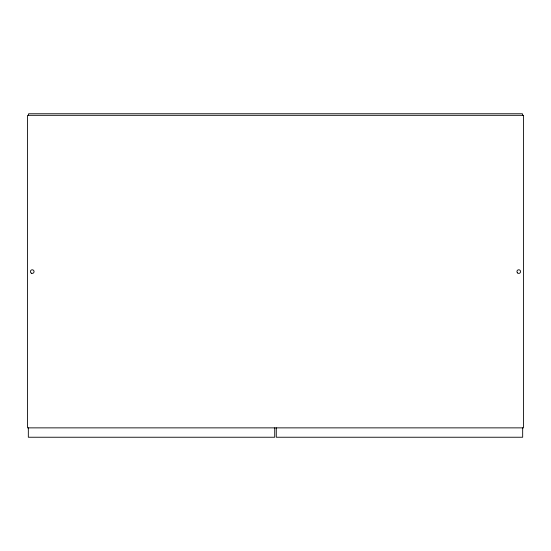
<?xml version="1.0" encoding="UTF-8"?>
<svg xmlns="http://www.w3.org/2000/svg" width="551" height="551" viewBox="0 0 551 551"><rect width="100%" height="100%" fill="white"/><g stroke="black" fill="none" stroke-linecap="round" stroke-linejoin="round"><path stroke-width="0.83" d="M522.672 427.865L522.672 437.239L276.278 437.239L276.278 427.865M522.41 115.324L522.41 113.761L28.59 113.761L28.59 115.324M274.722 427.865L274.722 437.239L28.328 437.239L28.328 427.865M523.45 115.324L27.55 115.324L27.55 427.865L523.45 427.865L523.45 115.324M517.472 272.883A1.825 1.825 0 0 0 520.523 272.063A1.825 1.825 0 0 0 518.291 269.832A1.825 1.825 0 0 0 517.472 272.883M31.324 273.172A1.825 1.825 0 0 0 34.059 271.595A1.825 1.825 0 0 0 31.324 270.018A1.825 1.825 0 0 0 31.324 273.172"/></g></svg>
